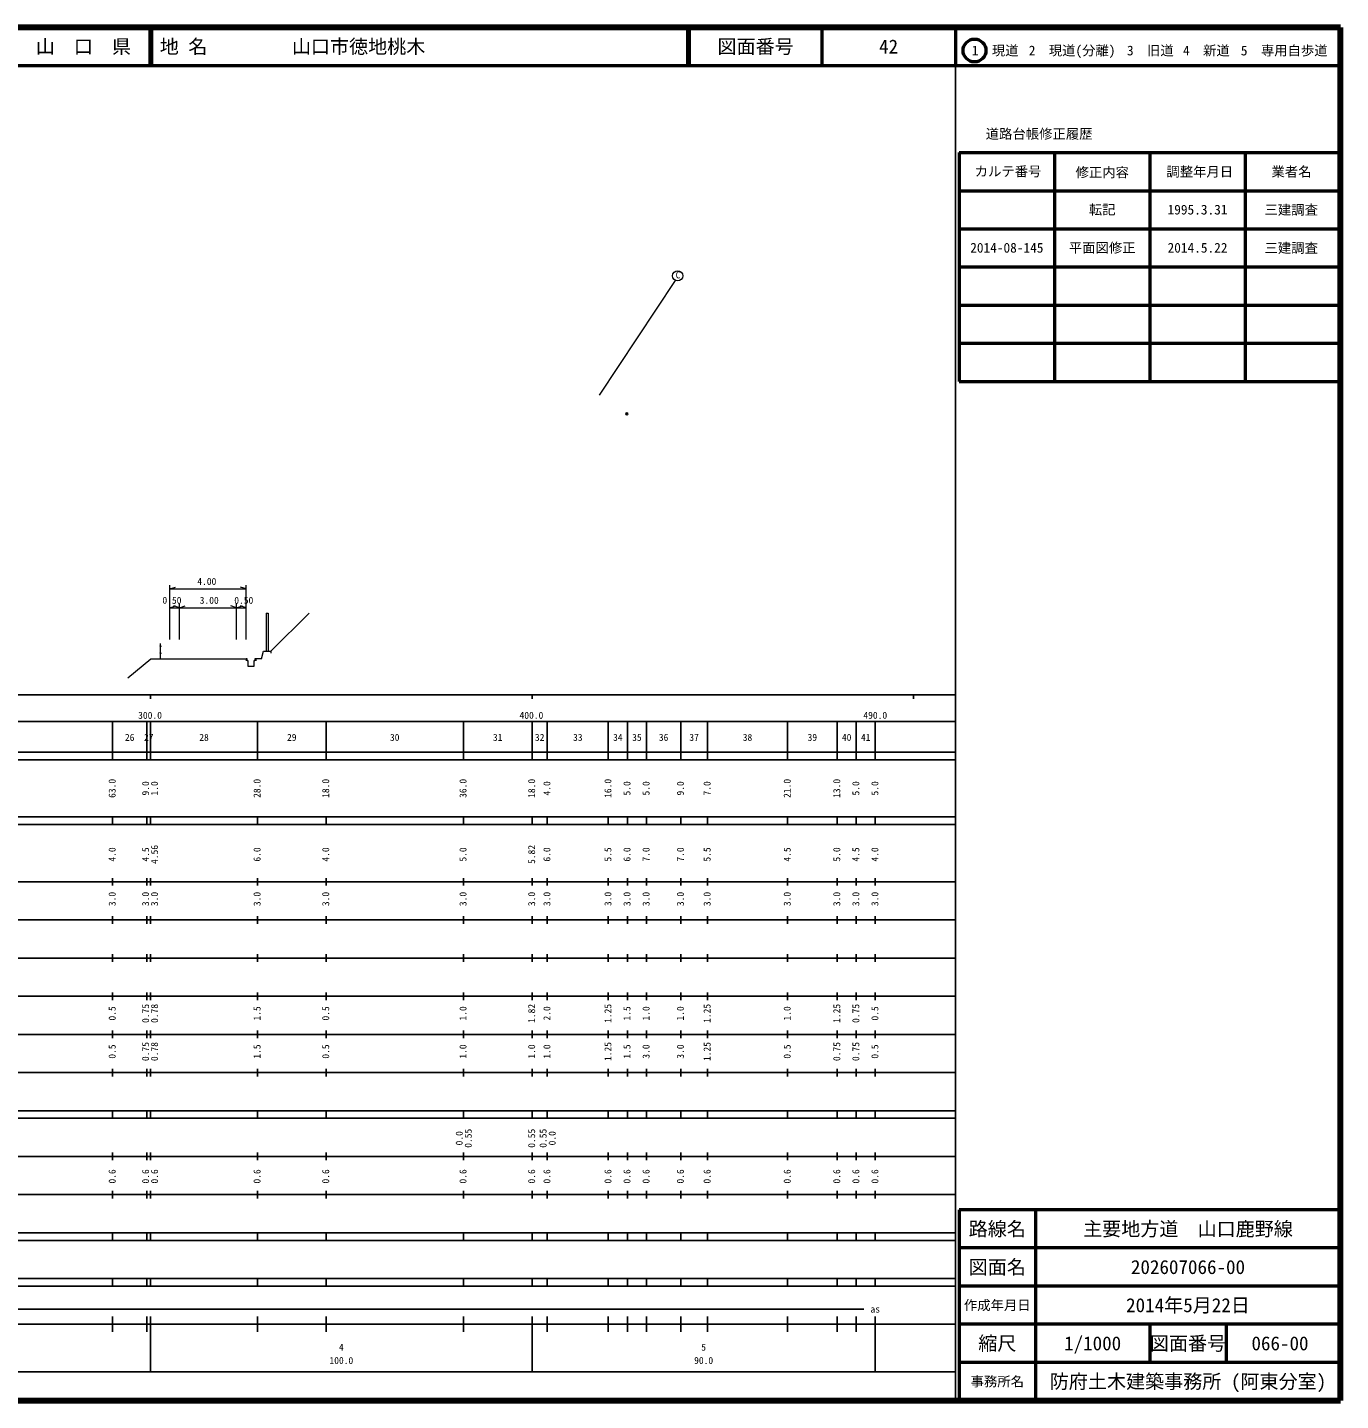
# Model space of a CAD drawing. Units: millimetres on the paper, with parts at other scales. Extents: x 40 to 680, y 20 to 380.
# Drawn here: x 335.7 to 680, y 20 to 380 of the extents above; entities that cross this region are included whole.
import ezdxf
from ezdxf.enums import TextEntityAlignment as Align

# ---------------------------------------------------------------- set-up
doc = ezdxf.new("R2010")
doc.units = ezdxf.units.MM
doc.header["$PDMODE"] = 32
doc.header["$PDSIZE"] = 0.5
for name, color, linetype, lineweight in [('M-BGD', 7, 'Continuous', 13), ('M-STR-STRC', 7, 'Continuous', 13), ('M-TTL', 2, 'Continuous', 140), ('M-TTL-BAND', 7, 'Continuous', 25), ('M-TTL-FRAM', 2, 'Continuous', 50), ('M-TTL-LINE', 7, 'Continuous', 50)]:
    doc.layers.add(name, color=color, linetype=linetype, lineweight=lineweight)
doc.layers.add('M-OTRS', color=6, linetype='Continuous')
doc.layers.add('M-TTL-TXT', color=7, linetype='Continuous')
doc.styles.add('ＭＳ ゴシック', font='')
doc.styles.add('ＭＳ 明朝', font='')
doc.styles.get('ＭＳ ゴシック').set_extended_font_data('MS Gothic')
doc.styles.get('ＭＳ 明朝').set_extended_font_data('MS Mincho')

msp = doc.modelspace()

# ---------------------------------------------------------------- linework, layer by layer
at = {"layer": 'M-BGD'}
for p, q in [((373.052, 219.574), (373.052, 233.793)), ((373.052, 232.793), (374.552, 233.293)), ((373.052, 232.793), (393.052, 232.793)), ((393.052, 232.793), (391.552, 233.293)), ((393.052, 219.574), (393.052, 233.793)), ((373.052, 227.841), (374.552, 228.341)), ((373.052, 227.841), (375.552, 227.841)), ((375.552, 227.841), (374.052, 228.341)), ((375.552, 219.574), (375.552, 228.841)), ((375.552, 227.841), (377.052, 228.341)), ((375.552, 227.841), (390.552, 227.841)), ((390.552, 227.841), (389.052, 228.341)), ((390.552, 219.574), (390.552, 228.841)), ((390.552, 227.841), (392.052, 228.341)), ((390.552, 227.841), (393.052, 227.841)), ((393.052, 227.841), (391.552, 228.341)), ((393.052, 219.574), (393.052, 228.841)), ((398.302, 226.446), (398.802, 226.446)), ((398.302, 226.446), (398.302, 216.446)), ((398.802, 226.446), (398.802, 216.446)), ((399.552, 216.446), (409.552, 226.446)), ((370.552, 214.446), (370.552, 218.446)), ((397.052, 214.446), (397.552, 216.446)), ((397.552, 216.446), (399.552, 216.446)), ((399.552, 216.446), (399.552, 215.946)), ((362.052, 209.446), (368.052, 214.446)), ((368.052, 214.446), (373.052, 214.446)), ((373.052, 214.446), (375.552, 214.446)), ((375.552, 214.446), (390.552, 214.446)), ((390.552, 214.446), (393.052, 214.446)), ((393.302, 214.446), (393.052, 214.446)), ((393.052, 214.446), (393.052, 213.946)), ((393.302, 213.946), (393.302, 214.446)), ((393.552, 213.946), (393.302, 213.946)), ((393.552, 212.446), (393.552, 213.946)), ((395.052, 212.446), (393.552, 212.446)), ((395.302, 213.946), (395.052, 213.946)), ((395.052, 213.946), (395.052, 212.446)), ((395.552, 214.446), (395.302, 214.446)), ((395.302, 214.446), (395.302, 213.946)), ((395.552, 214.446), (395.552, 213.946)), ((397.052, 214.446), (395.552, 214.446))]:
    msp.add_line(p, q, dxfattribs=at)
for centre in [(370.552, 217.751), (370.552, 215.925)]:
    msp.add_circle(centre, 0.125, dxfattribs=at)
at = {"layer": 'M-OTRS'}
msp.add_point((492.847, 278.716), dxfattribs=at)
at = {"layer": 'M-STR-STRC'}
msp.add_line((485.696, 283.595), (505.658, 313.644), dxfattribs=at)
msp.add_circle((506.19, 314.868), 1.335, dxfattribs=at)
at = {"layer": 'M-TTL'}
for p, q in [((680, 380), (40, 380)), ((680, 20), (680, 380)), ((40, 20), (680, 20))]:
    msp.add_line(p, q, dxfattribs=at)
at = {"layer": 'M-TTL-BAND'}
for p, q in [((579, 20), (579, 370)), ((40, 205), (579, 205)), ((368, 205), (368, 204)), ((468, 205), (468, 204)), ((568, 205), (568, 204)), ((68, 198), (579, 198)), ((358, 188), (358, 198)), ((367, 188), (367, 198)), ((368, 188), (368, 198)), ((396, 188), (396, 198)), ((414, 188), (414, 198)), ((450, 188), (450, 198)), ((468, 188), (468, 198)), ((472, 188), (472, 198)), ((488, 188), (488, 198)), ((493, 188), (493, 198)), ((498, 188), (498, 198)), ((507, 188), (507, 198)), ((514, 188), (514, 198)), ((535, 188), (535, 198)), ((548, 188), (548, 198)), ((553, 188), (553, 198)), ((558, 188), (558, 198)), ((40, 190), (579, 190)), ((40, 188), (579, 188)), ((40, 173), (579, 173)), ((358, 171), (358, 173)), ((367, 171), (367, 173)), ((368, 171), (368, 173)), ((396, 171), (396, 173)), ((414, 171), (414, 173)), ((450, 171), (450, 173)), ((468, 171), (468, 173)), ((472, 171), (472, 173)), ((488, 171), (488, 173)), ((493, 171), (493, 173)), ((498, 171), (498, 173)), ((507, 171), (507, 173)), ((514, 171), (514, 173)), ((535, 171), (535, 173)), ((548, 171), (548, 173)), ((553, 171), (553, 173)), ((558, 171), (558, 173)), ((40, 171), (579, 171)), ((40, 156), (579, 156)), ((358, 155), (358, 157)), ((367, 155), (367, 157)), ((368, 155), (368, 157)), ((396, 155), (396, 157)), ((414, 155), (414, 157)), ((450, 155), (450, 157)), ((468, 155), (468, 157)), ((472, 155), (472, 157)), ((488, 155), (488, 157)), ((493, 155), (493, 157)), ((498, 155), (498, 157)), ((507, 155), (507, 157)), ((514, 155), (514, 157)), ((535, 155), (535, 157)), ((548, 155), (548, 157)), ((553, 155), (553, 157)), ((558, 155), (558, 157)), ((46, 146), (579, 146)), ((358, 145), (358, 147)), ((367, 145), (367, 147)), ((368, 145), (368, 147)), ((396, 145), (396, 147)), ((414, 145), (414, 147)), ((450, 145), (450, 147)), ((468, 145), (468, 147)), ((472, 145), (472, 147)), ((488, 145), (488, 147)), ((493, 145), (493, 147)), ((498, 145), (498, 147)), ((507, 145), (507, 147)), ((514, 145), (514, 147)), ((535, 145), (535, 147)), ((548, 145), (548, 147)), ((553, 145), (553, 147)), ((558, 145), (558, 147)), ((358, 135), (358, 137)), ((367, 135), (367, 137)), ((368, 135), (368, 137)), ((396, 135), (396, 137)), ((414, 135), (414, 137)), ((450, 135), (450, 137)), ((468, 135), (468, 137)), ((472, 135), (472, 137)), ((488, 135), (488, 137)), ((493, 135), (493, 137)), ((498, 135), (498, 137)), ((507, 135), (507, 137)), ((514, 135), (514, 137)), ((535, 135), (535, 137)), ((548, 135), (548, 137)), ((553, 135), (553, 137)), ((558, 135), (558, 137)), ((52, 136), (579, 136)), ((46, 126), (579, 126)), ((358, 125), (358, 127)), ((367, 125), (367, 127)), ((368, 125), (368, 127)), ((396, 125), (396, 127)), ((414, 125), (414, 127)), ((450, 125), (450, 127)), ((468, 125), (468, 127)), ((472, 125), (472, 127)), ((488, 125), (488, 127)), ((493, 125), (493, 127)), ((498, 125), (498, 127)), ((507, 125), (507, 127)), ((514, 125), (514, 127)), ((535, 125), (535, 127)), ((548, 125), (548, 127)), ((553, 125), (553, 127)), ((558, 125), (558, 127)), ((52, 116), (579, 116)), ((358, 115), (358, 117)), ((367, 115), (367, 117)), ((368, 115), (368, 117)), ((396, 115), (396, 117)), ((414, 115), (414, 117)), ((450, 115), (450, 117)), ((468, 115), (468, 117)), ((472, 115), (472, 117)), ((488, 115), (488, 117)), ((493, 115), (493, 117)), ((498, 115), (498, 117)), ((507, 115), (507, 117)), ((514, 115), (514, 117)), ((535, 115), (535, 117)), ((548, 115), (548, 117)), ((553, 115), (553, 117)), ((558, 115), (558, 117)), ((46, 106), (579, 106)), ((358, 105), (358, 107)), ((367, 105), (367, 107)), ((368, 105), (368, 107)), ((396, 105), (396, 107)), ((414, 105), (414, 107)), ((450, 105), (450, 107)), ((468, 105), (468, 107)), ((472, 105), (472, 107)), ((488, 105), (488, 107)), ((493, 105), (493, 107)), ((498, 105), (498, 107)), ((507, 105), (507, 107)), ((514, 105), (514, 107)), ((535, 105), (535, 107)), ((548, 105), (548, 107)), ((553, 105), (553, 107)), ((558, 105), (558, 107)), ((40, 96), (579, 96)), ((40, 94), (579, 94)), ((358, 94), (358, 96)), ((367, 94), (367, 96)), ((368, 94), (368, 96)), ((396, 94), (396, 96)), ((414, 94), (414, 96)), ((450, 94), (450, 96)), ((468, 94), (468, 96)), ((472, 94), (472, 96)), ((488, 94), (488, 96)), ((493, 94), (493, 96)), ((498, 94), (498, 96)), ((507, 94), (507, 96)), ((514, 94), (514, 96)), ((535, 94), (535, 96)), ((548, 94), (548, 96)), ((553, 94), (553, 96)), ((558, 94), (558, 96)), ((49, 84), (579, 84)), ((358, 83), (358, 85)), ((367, 83), (367, 85)), ((368, 83), (368, 85)), ((396, 83), (396, 85)), ((414, 83), (414, 85)), ((450, 83), (450, 85)), ((468, 83), (468, 85)), ((472, 83), (472, 85)), ((488, 83), (488, 85)), ((493, 83), (493, 85)), ((498, 83), (498, 85)), ((507, 83), (507, 85)), ((514, 83), (514, 85)), ((535, 83), (535, 85)), ((548, 83), (548, 85)), ((553, 83), (553, 85)), ((558, 83), (558, 85)), ((40, 74), (579, 74)), ((358, 73), (358, 75)), ((367, 73), (367, 75)), ((368, 73), (368, 75)), ((396, 73), (396, 75)), ((414, 73), (414, 75)), ((450, 73), (450, 75)), ((468, 73), (468, 75)), ((472, 73), (472, 75)), ((488, 73), (488, 75)), ((493, 73), (493, 75)), ((498, 73), (498, 75)), ((507, 73), (507, 75)), ((514, 73), (514, 75)), ((535, 73), (535, 75)), ((548, 73), (548, 75)), ((553, 73), (553, 75)), ((558, 73), (558, 75)), ((40, 64), (579, 64)), ((40, 62), (579, 62)), ((358, 62), (358, 64)), ((367, 62), (367, 64)), ((368, 62), (368, 64)), ((396, 62), (396, 64)), ((414, 62), (414, 64)), ((450, 62), (450, 64)), ((468, 62), (468, 64)), ((472, 62), (472, 64)), ((488, 62), (488, 64)), ((493, 62), (493, 64)), ((498, 62), (498, 64)), ((507, 62), (507, 64)), ((514, 62), (514, 64)), ((535, 62), (535, 64)), ((548, 62), (548, 64)), ((553, 62), (553, 64)), ((558, 62), (558, 64)), ((40, 52), (579, 52)), ((358, 50), (358, 52)), ((367, 50), (367, 52)), ((368, 50), (368, 52)), ((396, 50), (396, 52)), ((414, 50), (414, 52)), ((450, 50), (450, 52)), ((468, 50), (468, 52)), ((472, 50), (472, 52)), ((488, 50), (488, 52)), ((493, 50), (493, 52)), ((498, 50), (498, 52)), ((507, 50), (507, 52)), ((514, 50), (514, 52)), ((535, 50), (535, 52)), ((548, 50), (548, 52)), ((553, 50), (553, 52)), ((558, 50), (558, 52)), ((40, 50), (579, 50)), ((71, 44), (555, 44)), ((40, 40), (579, 40)), ((358, 38), (358, 42)), ((367, 38), (367, 42)), ((368, 27.5), (368, 42)), ((396, 38), (396, 42)), ((414, 38), (414, 42)), ((450, 38), (450, 42)), ((468, 27.5), (468, 42)), ((472, 38), (472, 42)), ((488, 38), (488, 42)), ((493, 38), (493, 42)), ((498, 38), (498, 42)), ((507, 38), (507, 42)), ((514, 38), (514, 42)), ((535, 38), (535, 42)), ((548, 38), (548, 42)), ((553, 38), (553, 42)), ((558, 27.5), (558, 42)), ((68, 27.5), (579, 27.5))]:
    msp.add_line(p, q, dxfattribs=at)
at = {"layer": 'M-TTL-FRAM'}
for p, q in [((580, 347.197), (580, 287.197)), ((580, 347.197), (680, 347.197)), ((580, 287.197), (680, 287.197)), ((680, 70), (580, 70)), ((580, 70), (580, 20))]:
    msp.add_line(p, q, dxfattribs=at)
at = {"layer": 'M-TTL-LINE'}
for p, q in [((367.75, 380), (367.75, 370)), ((368.25, 380), (368.25, 370)), ((508.747, 380), (508.747, 370)), ((509.247, 380), (509.247, 370)), ((543.997, 380), (543.997, 370)), ((579, 380), (579, 370)), ((40, 370), (680, 370)), ((605, 347.197), (605, 287.197)), ((630, 347.197), (630, 287.197)), ((655, 347.197), (655, 287.197)), ((580, 337.197), (680, 337.197)), ((580, 327.197), (680, 327.197)), ((580, 317.197), (680, 317.197)), ((580, 307.197), (680, 307.197)), ((580, 297.197), (680, 297.197)), ((600, 70), (600, 20)), ((680, 60), (580, 60)), ((680, 50), (580, 50)), ((680, 40), (580, 40)), ((630, 40), (630, 30)), ((650, 40), (650, 30)), ((680, 30), (580, 30))]:
    msp.add_line(p, q, dxfattribs=at)
msp.add_circle((584.031, 373.958), 3, dxfattribs=at)

# ---------------------------------------------------------------- texts
at = {"layer": 'M-BGD', "style": 'ＭＳ ゴシック'}
for s, p in [('4.00', (382.724, 233.293)), ('0.50', (373.585, 228.341)), ('3.00', (383.359, 228.341)), ('0.50', (392.421, 228.341))]:
    msp.add_text(s, height=1.833, dxfattribs=at).set_placement(p, align=Align.BOTTOM_CENTER)
at = {"layer": 'M-STR-STRC', "style": 'ＭＳ 明朝'}
msp.add_text('C', height=1.833, dxfattribs=at).set_placement((505.658, 313.644), align=Align.BOTTOM_LEFT)
at = {"layer": 'M-TTL-BAND', "style": 'ＭＳ ゴシック'}
for s, p in [('300.0', (367.844, 198.195)), ('400.0', (467.844, 198.195)), ('490.0', (558, 198.195)), ('26', (362.5, 192.405)), ('27', (367.5, 192.405)), ('28', (382, 192.405)), ('29', (405, 192.405)), ('30', (432, 192.405)), ('31', (459, 192.405)), ('32', (470, 192.405)), ('33', (480, 192.405)), ('34', (490.5, 192.405)), ('35', (495.5, 192.405)), ('36', (502.5, 192.405)), ('37', (510.5, 192.405)), ('38', (524.5, 192.405)), ('39', (541.5, 192.405)), ('40', (550.5, 192.405)), ('41', (555.5, 192.405)), ('as', (558, 42.5)), ('4', (418, 32.523)), ('5', (513, 32.523)), ('100.0', (418, 29.033)), ('90.0', (513, 29.033))]:
    msp.add_text(s, height=1.833, dxfattribs=at).set_placement(p, align=Align.BOTTOM_CENTER)
for s, p in [('63.0', (359.362, 180.5)), ('9.0', (368.13, 180.5)), ('1.0', (370.469, 180.5)), ('28.0', (397.362, 180.5)), ('18.0', (415.362, 180.5)), ('36.0', (451.362, 180.5)), ('18.0', (469.362, 180.5)), ('4.0', (473.362, 180.5)), ('16.0', (489.362, 180.5)), ('5.0', (494.362, 180.5)), ('5.0', (499.362, 180.5)), ('9.0', (508.362, 180.5)), ('7.0', (515.362, 180.5)), ('21.0', (536.362, 180.5)), ('13.0', (549.362, 180.5)), ('5.0', (554.362, 180.5)), ('5.0', (559.362, 180.5)), ('4.0', (359.362, 163.174)), ('4.5', (368.13, 163.174)), ('4.56', (370.469, 163.174)), ('6.0', (397.362, 163.174)), ('4.0', (415.362, 163.174)), ('5.0', (451.362, 163.174)), ('5.82', (469.362, 163.174)), ('6.0', (473.362, 163.174)), ('5.5', (489.362, 163.174)), ('6.0', (494.362, 163.174)), ('7.0', (499.362, 163.174)), ('7.0', (508.362, 163.174)), ('5.5', (515.362, 163.174)), ('4.5', (536.362, 163.174)), ('5.0', (549.362, 163.174)), ('4.5', (554.362, 163.174)), ('4.0', (559.362, 163.174)), ('3.0', (359.362, 151.5)), ('3.0', (368.13, 151.5)), ('3.0', (370.469, 151.5)), ('3.0', (397.362, 151.5)), ('3.0', (415.362, 151.5)), ('3.0', (451.362, 151.5)), ('3.0', (469.362, 151.5)), ('3.0', (473.362, 151.5)), ('3.0', (489.362, 151.5)), ('3.0', (494.362, 151.5)), ('3.0', (499.362, 151.5)), ('3.0', (508.362, 151.5)), ('3.0', (515.362, 151.5)), ('3.0', (536.362, 151.5)), ('3.0', (549.362, 151.5)), ('3.0', (554.362, 151.5)), ('3.0', (559.362, 151.5)), ('0.5', (359.362, 121.5)), ('0.75', (368.13, 121.5)), ('0.78', (370.469, 121.5)), ('1.5', (397.362, 121.5)), ('0.5', (415.362, 121.5)), ('1.0', (451.362, 121.5)), ('1.82', (469.362, 121.5)), ('2.0', (473.362, 121.5)), ('1.25', (489.362, 121.5)), ('1.5', (494.362, 121.5)), ('1.0', (499.362, 121.5)), ('1.0', (508.362, 121.5)), ('1.25', (515.362, 121.5)), ('1.0', (536.362, 121.5)), ('1.25', (549.362, 121.5)), ('0.75', (554.362, 121.5)), ('0.5', (559.362, 121.5)), ('0.5', (359.362, 111.5)), ('0.75', (368.13, 111.5)), ('0.78', (370.469, 111.5)), ('1.5', (397.362, 111.5)), ('0.5', (415.362, 111.5)), ('1.0', (451.362, 111.5)), ('1.0', (469.362, 111.5)), ('1.0', (473.362, 111.5)), ('1.25', (489.362, 111.5)), ('1.5', (494.362, 111.5)), ('3.0', (499.362, 111.5)), ('3.0', (508.362, 111.5)), ('1.25', (515.362, 111.5)), ('0.5', (536.362, 111.5)), ('0.75', (549.362, 111.5)), ('0.75', (554.362, 111.5)), ('0.5', (559.362, 111.5)), ('0.0', (450.362, 88.764)), ('0.55', (452.732, 88.764)), ('0.55', (469.362, 88.764)), ('0.55', (472.362, 88.764)), ('0.0', (474.732, 88.764)), ('0.6', (359.362, 78.764)), ('0.6', (368.13, 78.764)), ('0.6', (370.469, 78.764)), ('0.6', (397.362, 78.764)), ('0.6', (415.362, 78.764)), ('0.6', (451.362, 78.764)), ('0.6', (469.362, 78.764)), ('0.6', (473.362, 78.764)), ('0.6', (489.362, 78.764)), ('0.6', (494.362, 78.764)), ('0.6', (499.362, 78.764)), ('0.6', (508.362, 78.764)), ('0.6', (515.362, 78.764)), ('0.6', (536.362, 78.764)), ('0.6', (549.362, 78.764)), ('0.6', (554.362, 78.764)), ('0.6', (559.362, 78.764))]:
    msp.add_text(s, height=1.833, rotation=90, dxfattribs=at).set_placement(p, align=Align.BOTTOM_CENTER)
at = {"layer": 'M-TTL-TXT', "style": 'ＭＳ ゴシック'}
for s, height, p in [('山\u3000口\u3000県', 3.666, (350.375, 375)), ('図面番号', 3.666, (526.622, 375)), ('42', 3.666, (561.497, 375)), ('1\u3000現道', 2.566, (589.448, 373.958)), ('2\u3000現道(分離)', 2.566, (609.619, 373.958)), ('3\u3000旧道', 2.566, (630.121, 373.958)), ('4\u3000新道', 2.566, (644.824, 373.958)), ('5\u3000専用自歩道', 2.566, (665.228, 373.958)), ('道路台帳修正履歴', 2.566, (600.968, 352.113)), ('カルテ番号', 2.566, (592.839, 342.277)), ('修正内容', 2.566, (617.509, 342.023)), ('調整年月日', 2.566, (643.089, 342.197)), ('業者名', 2.566, (667.134, 342.197)), ('転記', 2.566, (617.5, 332.245)), ('1995.3.31', 2.566, (642.5, 332.245)), ('三建調査', 2.566, (667.077, 332.189)), ('2014-08-145', 2.566, (592.5, 322.245)), ('平面図修正', 2.566, (617.5, 322.245)), ('2014.5.22', 2.566, (642.5, 322.245)), ('三建調査', 2.566, (667.077, 322.189)), ('路線名', 3.666, (590, 65)), ('路線名', 3.666, (590, 65)), ('主要地方道\u3000山口鹿野線', 3.666, (640, 65)), ('図面名', 3.666, (590, 55)), ('図面名', 3.666, (590, 55)), ('202607066-00', 3.666, (640, 55)), ('2014年5月22日', 3.666, (640, 45)), ('作成年月日', 2.566, (590, 45)), ('作成年月日', 2.566, (590, 45)), ('縮尺', 3.666, (590, 35)), ('縮尺', 3.666, (590, 35)), ('1/1000', 3.666, (615, 35)), ('図面番号', 3.666, (640, 35)), ('図面番号', 3.666, (640, 35)), ('066-00', 3.666, (664.125, 35)), ('事務所名', 2.566, (590, 25)), ('事務所名', 2.566, (590, 25)), ('防府土木建築事務所 (阿東分室)', 3.666, (640, 25))]:
    msp.add_text(s, height=height, dxfattribs=at).set_placement(p, align=Align.MIDDLE_CENTER)
for s, p in [('地 名', (370.38, 375)), ('山口市徳地桃木', (405.024, 375))]:
    msp.add_text(s, height=3.666, dxfattribs=at).set_placement(p, align=Align.MIDDLE_LEFT)

doc.saveas('drawing.dxf')
